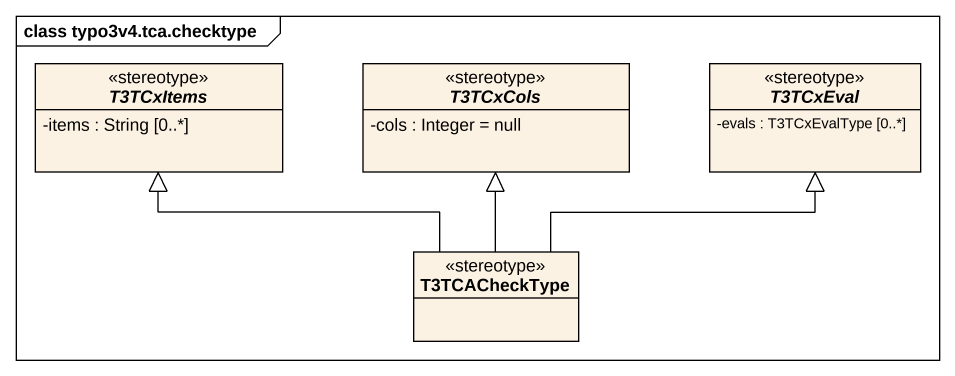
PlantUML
@startuml
mainframe class typo3v4.tca.checktype
hide circle
hide empty members
skinparam classAttributeIconSize 0
abstract class T3TCxItems <<stereotype>> {
  -items : String [0..*]
}
abstract class T3TCxCols <<stereotype>> {
  -cols : Integer = null
}
abstract class T3TCxEval <<stereotype>> {
  -evals : T3TCxEvalType [0..*]
}
class T3TCACheckType <<stereotype>>
T3TCACheckType -left-|> T3TCxItems
T3TCACheckType -up-|> T3TCxCols
T3TCACheckType -right-|> T3TCxEval
@enduml
